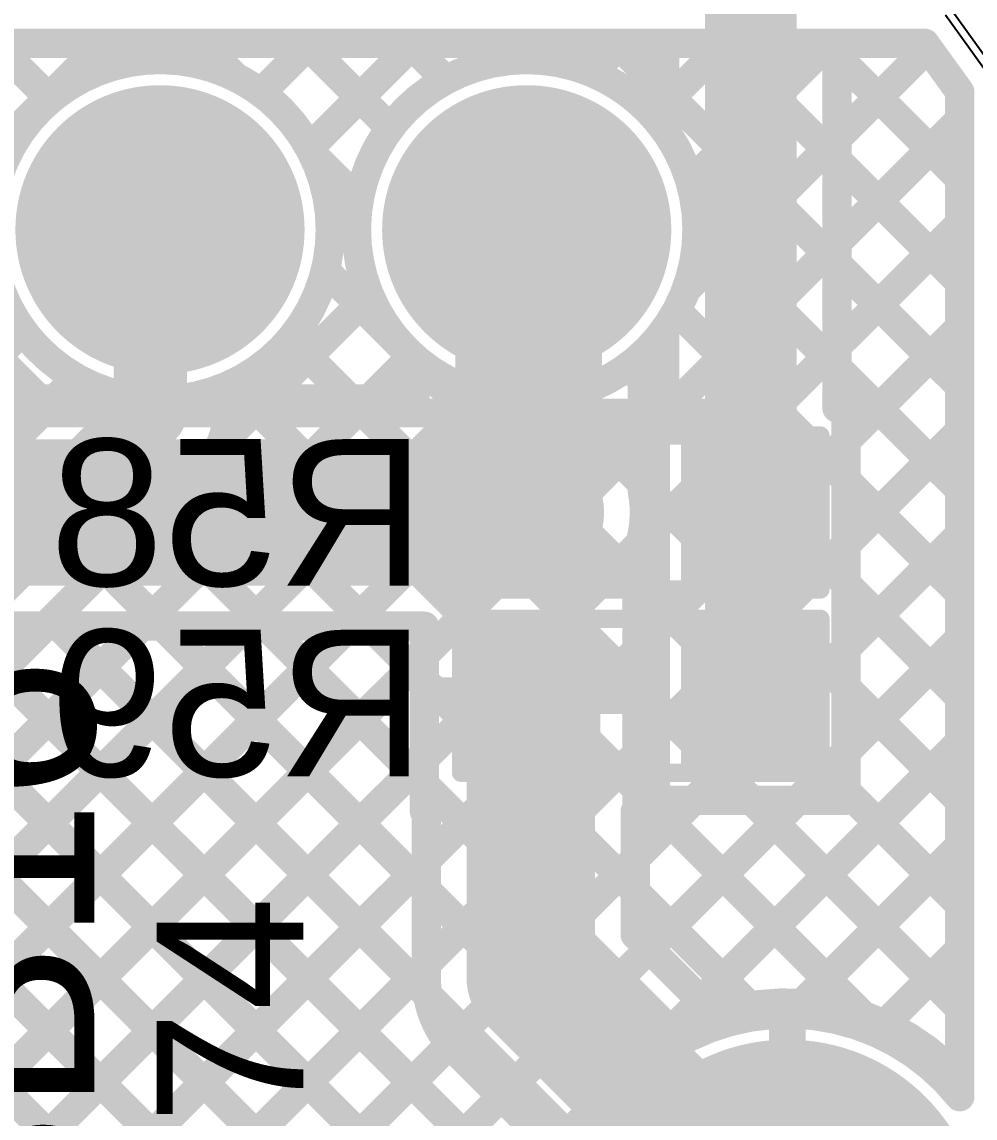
# Model space of a CAD drawing. Header units: millimetres. Extents: x 0 to 214, y 0 to 214.
# Drawn here: x 6.3333 to 6.5932, y 3.8388 to 4.1378 of the extents above; entities that cross this region are included whole.
import ezdxf

# ---------------------------------------------------------------- set-up
doc = ezdxf.new("R2010")
doc.units = ezdxf.units.MM
doc.header["$MEASUREMENT"] = 0
for name, color, linetype in [('BottomLayer', 5, 'Continuous'), ('BottomOverlay', 54, 'Continuous'), ('BottomPaste', 16, 'Continuous'), ('BottomSolder', 6, 'Continuous'), ('MultiLayer', 9, 'Continuous'), ('PadHoleLayer', 156, 'Continuous'), ('TopLayer', 1, 'Continuous'), ('TopOverlay', 2, 'Continuous'), ('TopSolder', 216, 'Continuous')]:
    doc.layers.add(name, color=color, linetype=linetype)
doc.styles.add('Arial', font='', dxfattribs={"height": 0.2})
doc.styles.get('Arial').set_extended_font_data('Arial')

# ---------------------------------------------------------------- blocks, each defined once
blk = doc.blocks.new('HJ_SMA508_9')
at = {"layer": 'BottomLayer'}
h = blk.add_hatch(color=5, dxfattribs=at)
edge = h.paths.add_edge_path()
edge.add_arc((-0.1, -0.1), 0.04921, 0, 360)
at = {"layer": 'BottomSolder'}
h = blk.add_hatch(color=6, dxfattribs=at)
edge = h.paths.add_edge_path()
edge.add_arc((-0.1, -0.1), 0.05321, 0, 360)
at = {"layer": 'MultiLayer'}
h = blk.add_hatch(color=9, dxfattribs=at)
edge = h.paths.add_edge_path()
edge.add_arc((-0.1, -0.1), 0.04921, 0, 360)
at = {"layer": 'TopLayer'}
h = blk.add_hatch(color=1, dxfattribs=at)
edge = h.paths.add_edge_path()
edge.add_arc((-0.1, -0.1), 0.04921, 0, 360)
at = {"layer": 'TopSolder'}
h = blk.add_hatch(color=216, dxfattribs=at)
edge = h.paths.add_edge_path()
edge.add_arc((-0.1, -0.1), 0.05321, 0, 360)
blk = doc.blocks.new('RES_0603_B_196')
at = {"layer": 'BottomLayer'}
for points in [[(-0.045, -0.0175), (-0.045, 0.0175), (-0.015, 0.0175), (-0.015, -0.0175)], [(0.015, -0.0175), (0.015, 0.0175), (0.045, 0.0175), (0.045, -0.0175)]]:
    blk.add_hatch(color=5, dxfattribs=at).paths.add_polyline_path(points)
at = {"layer": 'BottomPaste'}
for points in [[(-0.045, -0.0175), (-0.045, 0.0175), (-0.015, 0.0175), (-0.015, -0.0175)], [(0.015, -0.0175), (0.015, 0.0175), (0.045, 0.0175), (0.045, -0.0175)]]:
    blk.add_hatch(color=16, dxfattribs=at).paths.add_polyline_path(points)
at = {"layer": 'BottomSolder'}
for points in [[(-0.049, -0.0215), (-0.049, 0.0215), (-0.011, 0.0215), (-0.011, -0.0215)], [(0.011, -0.0215), (0.011, 0.0215), (0.049, 0.0215), (0.049, -0.0215)]]:
    blk.add_hatch(color=6, dxfattribs=at).paths.add_polyline_path(points)
at = {"layer": 'BottomOverlay', "const_width": 0.005}
for points in [[(-0.049, -0.021), (-0.049, 0.021)], [(-0.049, 0.021), (0.049, 0.021)], [(0.049, -0.021), (0.049, 0.021)], [(-0.049, -0.021), (0.049, -0.021)]]:
    blk.add_lwpolyline(points, dxfattribs=at)
at = {"layer": 'BottomOverlay', "const_width": 0.0025}
for points in [[(-0.05025, 0.021, 1), (-0.04775, 0.021, 1)], [(-0.05025, 0.021, 1), (-0.04775, 0.021, 1)], [(0.04775, 0.021, 1), (0.05025, 0.021, 1)], [(0.04775, 0.021, 1), (0.05025, 0.021, 1)], [(-0.05025, -0.021, 1), (-0.04775, -0.021, 1)], [(-0.05025, -0.021, 1), (-0.04775, -0.021, 1)], [(0.04775, -0.021, 1), (0.05025, -0.021, 1)], [(0.04775, -0.021, 1), (0.05025, -0.021, 1)]]:
    blk.add_lwpolyline(points, format="xyb", close=True, dxfattribs=at)
blk = doc.blocks.new('RES_0603_B_197')
at = {"layer": 'BottomLayer'}
for points in [[(-0.045, -0.0175), (-0.045, 0.0175), (-0.015, 0.0175), (-0.015, -0.0175)], [(0.015, -0.0175), (0.015, 0.0175), (0.045, 0.0175), (0.045, -0.0175)]]:
    blk.add_hatch(color=5, dxfattribs=at).paths.add_polyline_path(points)
at = {"layer": 'BottomPaste'}
for points in [[(-0.045, -0.0175), (-0.045, 0.0175), (-0.015, 0.0175), (-0.015, -0.0175)], [(0.015, -0.0175), (0.015, 0.0175), (0.045, 0.0175), (0.045, -0.0175)]]:
    blk.add_hatch(color=16, dxfattribs=at).paths.add_polyline_path(points)
at = {"layer": 'BottomSolder'}
for points in [[(-0.049, -0.0215), (-0.049, 0.0215), (-0.011, 0.0215), (-0.011, -0.0215)], [(0.011, -0.0215), (0.011, 0.0215), (0.049, 0.0215), (0.049, -0.0215)]]:
    blk.add_hatch(color=6, dxfattribs=at).paths.add_polyline_path(points)
at = {"layer": 'BottomOverlay', "const_width": 0.005}
for points in [[(-0.049, -0.021), (-0.049, 0.021)], [(-0.049, 0.021), (0.049, 0.021)], [(0.049, -0.021), (0.049, 0.021)], [(-0.049, -0.021), (0.049, -0.021)]]:
    blk.add_lwpolyline(points, dxfattribs=at)
at = {"layer": 'BottomOverlay', "const_width": 0.0025}
for points in [[(-0.05025, 0.021, 1), (-0.04775, 0.021, 1)], [(-0.05025, 0.021, 1), (-0.04775, 0.021, 1)], [(0.04775, 0.021, 1), (0.05025, 0.021, 1)], [(0.04775, 0.021, 1), (0.05025, 0.021, 1)], [(-0.05025, -0.021, 1), (-0.04775, -0.021, 1)], [(-0.05025, -0.021, 1), (-0.04775, -0.021, 1)], [(0.04775, -0.021, 1), (0.05025, -0.021, 1)], [(0.04775, -0.021, 1), (0.05025, -0.021, 1)]]:
    blk.add_lwpolyline(points, format="xyb", close=True, dxfattribs=at)
blk = doc.blocks.new('HDR2X8_251')
at = {"layer": 'BottomLayer'}
h = blk.add_hatch(color=5, dxfattribs=at)
edge = h.paths.add_edge_path()
edge.add_arc((-0.35, 0.05), 0.03543, 0, 360)
h = blk.add_hatch(color=5, dxfattribs=at)
edge = h.paths.add_edge_path()
edge.add_arc((-0.25, 0.05), 0.03543, 0, 360)
at = {"layer": 'BottomSolder'}
h = blk.add_hatch(color=6, dxfattribs=at)
edge = h.paths.add_edge_path()
edge.add_arc((-0.35, 0.05), 0.03943, 0, 360)
h = blk.add_hatch(color=6, dxfattribs=at)
edge = h.paths.add_edge_path()
edge.add_arc((-0.25, 0.05), 0.03943, 0, 360)
at = {"layer": 'MultiLayer'}
h = blk.add_hatch(color=9, dxfattribs=at)
edge = h.paths.add_edge_path()
edge.add_arc((-0.35, 0.05), 0.03543, 0, 360)
h = blk.add_hatch(color=9, dxfattribs=at)
edge = h.paths.add_edge_path()
edge.add_arc((-0.25, 0.05), 0.03543, 0, 360)
at = {"layer": 'PadHoleLayer'}
h = blk.add_hatch(color=156, dxfattribs=at)
edge = h.paths.add_edge_path()
edge.add_arc((-0.35, 0.05), 0.01969, 0, 360)
h = blk.add_hatch(color=156, dxfattribs=at)
edge = h.paths.add_edge_path()
edge.add_arc((-0.25, 0.05), 0.01969, 0, 360)
at = {"layer": 'TopLayer'}
h = blk.add_hatch(color=1, dxfattribs=at)
edge = h.paths.add_edge_path()
edge.add_arc((-0.35, 0.05), 0.03543, 0, 360)
h = blk.add_hatch(color=1, dxfattribs=at)
edge = h.paths.add_edge_path()
edge.add_arc((-0.25, 0.05), 0.03543, 0, 360)
at = {"layer": 'TopSolder'}
h = blk.add_hatch(color=216, dxfattribs=at)
edge = h.paths.add_edge_path()
edge.add_arc((-0.35, 0.05), 0.03943, 0, 360)
h = blk.add_hatch(color=216, dxfattribs=at)
edge = h.paths.add_edge_path()
edge.add_arc((-0.25, 0.05), 0.03943, 0, 360)
at = {"layer": 'TopOverlay', "const_width": 0.00787}
for points in [[(-0.409, 0.1), (-0.409, -0.1)], [(0.41, 0.1), (-0.409, 0.1)]]:
    blk.add_lwpolyline(points, dxfattribs=at)
at = {"layer": 'TopOverlay', "const_width": 0.00394}
blk.add_lwpolyline([(-0.41097, 0.1, 1), (-0.40703, 0.1, 1)], format="xyb", close=True, dxfattribs=at)
blk.add_lwpolyline([(-0.41097, 0.1, 1), (-0.40703, 0.1, 1)], format="xyb", close=True, dxfattribs=at)

msp = doc.modelspace()

# ---------------------------------------------------------------- linework, layer by layer
at = {"layer": 'BottomLayer'}
msp.add_line((6.59892, 4.12417), (6.58682, 4.14094), dxfattribs=at)
for points, const_width in [([(6.532, 4.004), (6.532, 4.23)], 0.025), ([(5.73, 4.132), (6.5085, 4.132)], 0.008), ([(6.3159, 4.09259), (6.35532, 4.132)], 0.008), ([(6.32571, 4.132), (6.34103, 4.11668)], 0.008), ([(6.35399, 4.132), (6.35977, 4.12622)], 0.008), ([(6.37854, 4.12694), (6.3836, 4.132)], 0.008), ([(6.38228, 4.132), (6.39154, 4.12274)], 0.008), ([(6.39843, 4.11854), (6.41189, 4.132)], 0.008), ([(6.41056, 4.132), (6.43367, 4.10889)], 0.008), ([(6.41162, 4.10345), (6.44017, 4.132)], 0.008), ([(6.43885, 4.132), (6.44885, 4.122)], 0.008), ([(6.46342, 4.12697), (6.46845, 4.132)], 0.008), ([(6.46713, 4.132), (6.47156, 4.12757)], 0.008), ([(6.48875, 4.12401), (6.49674, 4.132)], 0.008), ([(6.49542, 4.132), (6.5085, 4.11891)], 0.008), ([(6.5085, 4.10839), (6.5085, 4.132)], 0.008), ([(6.5555, 4.132), (6.57944, 4.132)], 0.008), ([(6.5555, 4.0325), (6.5555, 4.132)], 0.008), ([(6.57944, 4.132), (6.589, 4.11875)], 0.008), ([(6.5555, 4.10591), (6.58034, 4.13075)], 0.008), ([(6.5555, 4.12848), (6.589, 4.09498)], 0.008), ([(6.589, 3.84927), (6.589, 4.11875)], 0.008), ([(6.50533, 4.1123), (6.5085, 4.11548)], 0.008), ([(6.5555, 4.07762), (6.589, 4.11112)], 0.008), ([(6.4125, 4.10178), (6.42516, 4.08912)], 0.008), ([(6.5555, 4.1002), (6.589, 4.0667)], 0.008), ([(6.47145, 4.00455), (6.47145, 4.08059)], 0.04), ([(6.41734, 4.08088), (6.42508, 4.08862)], 0.008), ([(6.4709, 4.08114), (6.47145, 4.08059)], 0.012), ([(6.5555, 4.04934), (6.589, 4.08284)], 0.008), ([(6.5555, 4.07191), (6.589, 4.03841)], 0.008), ([(6.41598, 4.07001), (6.44045, 4.04554)], 0.008), ([(6.39974, 4.035), (6.42804, 4.0633)], 0.008), ([(6.31245, 4.06041), (6.33786, 4.035)], 0.008), ([(6.5085, 4.0325), (6.5085, 4.05389)], 0.008), ([(6.558, 4.02356), (6.589, 4.05456)], 0.008), ([(6.31489, 4.035), (6.33351, 4.05362)], 0.008), ([(6.40645, 4.05126), (6.42271, 4.035)], 0.008), ([(6.42802, 4.035), (6.43974, 4.04672)], 0.008), ([(6.44045, 4.035), (6.44045, 4.04609)], 0.008), ([(6.50245, 4.0098), (6.50245, 4.04707)], 0.008), ([(6.5555, 4.04363), (6.589, 4.01013)], 0.008), ([(6.34317, 4.035), (6.34859, 4.04042)], 0.008), ([(6.39042, 4.03901), (6.39442, 4.035)], 0.008), ([(6.50245, 4.04011), (6.5085, 4.03406)], 0.008), ([(6.27611, 4.035), (6.3657, 4.035)], 0.008), ([(6.37611, 4.035), (6.44045, 4.035)], 0.008), ([(6.506, 3.9825), (6.506, 4.0325)], 0.008), ([(6.558, 3.9825), (6.558, 4.0325)], 0.008), ([(6.50245, 4.02458), (6.506, 4.02812)], 0.008), ([(6.558, 3.99527), (6.589, 4.02627)], 0.008), ([(6.27398, 4.004), (6.472, 4.004)], 0.04), ([(6.532, 3.954), (6.532, 4.004)], 0.025), ([(6.558, 4.01285), (6.589, 3.98185)], 0.008), ([(6.50245, 4.01183), (6.506, 4.00828)], 0.008), ([(6.47145, 4.00455), (6.472, 4.004)], 0.012), ([(6.50187, 3.99571), (6.506, 3.99984)], 0.008), ([(6.558, 3.96699), (6.589, 3.99799)], 0.008), ([(6.49834, 3.98765), (6.50049, 3.9855)], 0.008), ([(6.501, 3.9225), (6.501, 3.9855)], 0.008), ([(6.501, 3.98499), (6.506, 3.97999)], 0.008), ([(6.506, 3.9755), (6.506, 3.9825)], 0.008), ([(6.506, 3.9755), (6.506, 3.9825)], 0.008), ([(6.558, 3.98456), (6.589, 3.95356)], 0.008), ([(6.558, 3.9755), (6.558, 3.9825)], 0.008), ([(6.558, 3.9755), (6.558, 3.9825)], 0.008), ([(6.506, 3.9255), (6.506, 3.9755)], 0.008), ([(6.558, 3.9255), (6.558, 3.9755)], 0.008), ([(6.18279, 3.81805), (6.33774, 3.973)], 0.008), ([(6.19265, 3.79963), (6.36602, 3.973)], 0.008), ([(6.193, 3.74341), (6.42259, 3.973)], 0.008), ([(6.193, 3.77169), (6.39431, 3.973)], 0.008), ([(6.28677, 3.97295), (6.49509, 3.76462)], 0.008), ([(6.28682, 3.973), (6.443, 3.973)], 0.008), ([(6.315, 3.973), (6.47882, 3.80918)], 0.008), ([(6.34329, 3.973), (6.44387, 3.87242)], 0.008), ([(6.37157, 3.973), (6.4435, 3.90107)], 0.008), ([(6.39986, 3.973), (6.443, 3.92986)], 0.008), ([(6.42814, 3.973), (6.443, 3.95814)], 0.008), ([(6.443, 3.9225), (6.443, 3.973)], 0.008), ([(6.501, 3.96656), (6.506, 3.97156)], 0.008), ([(6.472, 3.877), (6.472, 3.954)], 0.035), ([(6.558, 3.9387), (6.589, 3.9697)], 0.008), ([(6.193, 3.71512), (6.443, 3.96512)], 0.008), ([(6.27263, 3.95881), (6.511, 3.72043)], 0.008), ([(6.501, 3.95671), (6.506, 3.95171)], 0.008), ([(6.558, 3.95628), (6.589, 3.92528)], 0.008), ([(6.447, 3.954), (6.472, 3.954)], 0.01), ([(6.472, 3.954), (6.497, 3.954)], 0.01), ([(6.25848, 3.94467), (6.511, 3.69215)], 0.008), ([(6.501, 3.93827), (6.506, 3.94327)], 0.008), ([(6.51844, 3.87086), (6.589, 3.94142)], 0.008), ([(6.193, 3.68684), (6.443, 3.93684)], 0.008), ([(6.24434, 3.93052), (6.511, 3.66387)], 0.008), ([(6.501, 3.92842), (6.5627, 3.86673)], 0.008), ([(6.5005, 3.90949), (6.51651, 3.9255)], 0.008), ([(6.5043, 3.885), (6.5448, 3.9255)], 0.008), ([(6.506, 3.9255), (6.558, 3.9255)], 0.008), ([(6.53221, 3.9255), (6.589, 3.86871)], 0.008), ([(6.558, 3.92799), (6.589, 3.89699)], 0.008), ([(6.4435, 3.877), (6.4435, 3.9225)], 0.008), ([(6.5005, 3.88881), (6.5005, 3.9225)], 0.008), ([(6.54595, 3.87009), (6.589, 3.91313)], 0.008), ([(6.193, 3.65856), (6.4435, 3.90906)], 0.008), ([(6.5005, 3.90064), (6.53176, 3.86938)], 0.008), ([(6.472, 3.877), (6.542, 3.807)], 0.035), ([(6.5005, 3.88881), (6.52226, 3.86705)], 0.008), ([(6.56853, 3.86438), (6.589, 3.88485)], 0.008), ([(6.193, 3.63027), (6.4435, 3.88077)], 0.008), ([(6.542, 3.807), (6.542, 3.86621)], 0.01), ([(6.193, 3.60199), (6.44995, 3.85894)], 0.008), ([(6.45189, 3.85681), (6.48195, 3.82674)], 0.008), ([(6.5854, 3.85296), (6.589, 3.85657)], 0.008), ([(6.193, 3.5737), (6.464, 3.8447)], 0.008)]:
    msp.add_lwpolyline(points, dxfattribs=dict(at, const_width=const_width))
for points, const_width in [([(6.35199, 4.132, 1), (6.35599, 4.132, 1)], 0.004), ([(6.35332, 4.132, 1), (6.35732, 4.132, 1)], 0.004), ([(6.38028, 4.132, 1), (6.38428, 4.132, 1)], 0.004), ([(6.3816, 4.132, 1), (6.3856, 4.132, 1)], 0.004), ([(6.40856, 4.132, 1), (6.41256, 4.132, 1)], 0.004), ([(6.40989, 4.132, 1), (6.41389, 4.132, 1)], 0.004), ([(6.43685, 4.132, 1), (6.44085, 4.132, 1)], 0.004), ([(6.43817, 4.132, 1), (6.44217, 4.132, 1)], 0.004), ([(6.46513, 4.132, 1), (6.46913, 4.132, 1)], 0.004), ([(6.46645, 4.132, 1), (6.47045, 4.132, 1)], 0.004), ([(6.49342, 4.132, 1), (6.49742, 4.132, 1)], 0.004), ([(6.49474, 4.132, 1), (6.49874, 4.132, 1)], 0.004), ([(6.5065, 4.132, 1), (6.5105, 4.132, 1)], 0.004), ([(6.5065, 4.132, 1), (6.5105, 4.132, 1)], 0.004), ([(6.5535, 4.132, 1), (6.5575, 4.132, 1)], 0.004), ([(6.5535, 4.132, 1), (6.5575, 4.132, 1)], 0.004), ([(6.57744, 4.132, 1), (6.58144, 4.132, 1)], 0.004), ([(6.57744, 4.132, 1), (6.58144, 4.132, 1)], 0.004), ([(6.57834, 4.13075, 1), (6.58234, 4.13075, 1)], 0.004), ([(6.35777, 4.12622, 1), (6.36177, 4.12622, 1)], 0.004), ([(6.37654, 4.12694, 1), (6.38054, 4.12694, 1)], 0.004), ([(6.46142, 4.12697, 1), (6.46542, 4.12697, 1)], 0.004), ([(6.46956, 4.12757, 1), (6.47356, 4.12757, 1)], 0.004), ([(6.5535, 4.12848, 1), (6.5575, 4.12848, 1)], 0.004), ([(6.38954, 4.12274, 1), (6.39354, 4.12274, 1)], 0.004), ([(6.48675, 4.12401, 1), (6.49075, 4.12401, 1)], 0.004), ([(6.44685, 4.122, 1), (6.45085, 4.122, 1)], 0.004), ([(6.33903, 4.11668, 1), (6.34303, 4.11668, 1)], 0.004), ([(6.39643, 4.11854, 1), (6.40043, 4.11854, 1)], 0.004), ([(6.5065, 4.11891, 1), (6.5105, 4.11891, 1)], 0.004), ([(6.587, 4.11875, 1), (6.591, 4.11875, 1)], 0.004), ([(6.587, 4.11875, 1), (6.591, 4.11875, 1)], 0.004), ([(6.5065, 4.11548, 1), (6.5105, 4.11548, 1)], 0.004), ([(6.50333, 4.1123, 1), (6.50733, 4.1123, 1)], 0.004), ([(6.587, 4.11112, 1), (6.591, 4.11112, 1)], 0.004), ([(6.43167, 4.10889, 1), (6.43567, 4.10889, 1)], 0.004), ([(6.5065, 4.10839, 1), (6.5105, 4.10839, 1)], 0.004), ([(6.5065, 4.10839, 1), (6.5105, 4.10839, 1)], 0.004), ([(6.5535, 4.10591, 1), (6.5575, 4.10591, 1)], 0.004), ([(6.40962, 4.10345, 1), (6.41362, 4.10345, 1)], 0.004), ([(6.4105, 4.10178, 1), (6.4145, 4.10178, 1)], 0.004), ([(6.5535, 4.1002, 1), (6.5575, 4.1002, 1)], 0.004), ([(6.46145, 4.08059, 1), (6.48145, 4.08059, 1)], 0.02), ([(6.587, 4.09498, 1), (6.591, 4.09498, 1)], 0.004), ([(6.42308, 4.08862, 1), (6.42708, 4.08862, 1)], 0.004), ([(6.42316, 4.08912, 1), (6.42716, 4.08912, 1)], 0.004), ([(6.41534, 4.08114, 1), (6.41934, 4.08114, 1)], 0.004), ([(6.41534, 4.08114, 1), (6.41934, 4.08114, 1)], 0.004), ([(6.41534, 4.08088, 1), (6.41934, 4.08088, 1)], 0.004), ([(6.4679, 4.08114, 1), (6.4739, 4.08114, 1)], 0.006), ([(6.46845, 4.08059, 1), (6.47445, 4.08059, 1)], 0.006), ([(6.587, 4.08284, 1), (6.591, 4.08284, 1)], 0.004), ([(6.5535, 4.07762, 1), (6.5575, 4.07762, 1)], 0.004), ([(6.5535, 4.07191, 1), (6.5575, 4.07191, 1)], 0.004), ([(6.41398, 4.07001, 1), (6.41798, 4.07001, 1)], 0.004), ([(6.587, 4.0667, 1), (6.591, 4.0667, 1)], 0.004), ([(6.42604, 4.0633, 1), (6.43004, 4.0633, 1)], 0.004), ([(6.5065, 4.05389, 1), (6.5105, 4.05389, 1)], 0.004), ([(6.5065, 4.05389, 1), (6.5105, 4.05389, 1)], 0.004), ([(6.587, 4.05456, 1), (6.591, 4.05456, 1)], 0.004), ([(6.33151, 4.05362, 1), (6.33551, 4.05362, 1)], 0.004), ([(6.40445, 4.05126, 1), (6.40845, 4.05126, 1)], 0.004), ([(6.5535, 4.04934, 1), (6.5575, 4.04934, 1)], 0.004), ([(6.43774, 4.04672, 1), (6.44174, 4.04672, 1)], 0.004), ([(6.43845, 4.04609, 1), (6.44245, 4.04609, 1)], 0.004), ([(6.43845, 4.04609, 1), (6.44245, 4.04609, 1)], 0.004), ([(6.43845, 4.04554, 1), (6.44245, 4.04554, 1)], 0.004), ([(6.50045, 4.04707, 1), (6.50445, 4.04707, 1)], 0.004), ([(6.50045, 4.04707, 1), (6.50445, 4.04707, 1)], 0.004), ([(6.5535, 4.04363, 1), (6.5575, 4.04363, 1)], 0.004), ([(6.34659, 4.04042, 1), (6.35059, 4.04042, 1)], 0.004), ([(6.38842, 4.03901, 1), (6.39242, 4.03901, 1)], 0.004), ([(6.50045, 4.04011, 1), (6.50445, 4.04011, 1)], 0.004), ([(6.587, 4.03841, 1), (6.591, 4.03841, 1)], 0.004), ([(6.33586, 4.035, 1), (6.33986, 4.035, 1)], 0.004), ([(6.34117, 4.035, 1), (6.34517, 4.035, 1)], 0.004), ([(6.3637, 4.035, 1), (6.3677, 4.035, 1)], 0.004), ([(6.3637, 4.035, 1), (6.3677, 4.035, 1)], 0.004), ([(6.37411, 4.035, 1), (6.37811, 4.035, 1)], 0.004), ([(6.37411, 4.035, 1), (6.37811, 4.035, 1)], 0.004), ([(6.39242, 4.035, 1), (6.39642, 4.035, 1)], 0.004), ([(6.39774, 4.035, 1), (6.40174, 4.035, 1)], 0.004), ([(6.42071, 4.035, 1), (6.42471, 4.035, 1)], 0.004), ([(6.42602, 4.035, 1), (6.43002, 4.035, 1)], 0.004), ([(6.43845, 4.035, 1), (6.44245, 4.035, 1)], 0.004), ([(6.43845, 4.035, 1), (6.44245, 4.035, 1)], 0.004), ([(6.5065, 4.03406, 1), (6.5105, 4.03406, 1)], 0.004), ([(6.504, 4.0325, 1), (6.508, 4.0325, 1)], 0.004), ([(6.5065, 4.0325, 1), (6.5105, 4.0325, 1)], 0.004), ([(6.5535, 4.0325, 1), (6.5575, 4.0325, 1)], 0.004), ([(6.556, 4.0325, 1), (6.56, 4.0325, 1)], 0.004), ([(6.504, 4.02812, 1), (6.508, 4.02812, 1)], 0.004), ([(6.50045, 4.02458, 1), (6.50445, 4.02458, 1)], 0.004), ([(6.587, 4.02627, 1), (6.591, 4.02627, 1)], 0.004), ([(6.556, 4.02356, 1), (6.56, 4.02356, 1)], 0.004), ([(6.46145, 4.00455, 1), (6.48145, 4.00455, 1)], 0.02), ([(6.462, 4.004, 1), (6.482, 4.004, 1)], 0.02), ([(6.52575, 4.004, 1), (6.53825, 4.004, 1)], 0.0125), ([(6.52575, 4.004, 1), (6.53825, 4.004, 1)], 0.0125), ([(6.556, 4.01285, 1), (6.56, 4.01285, 1)], 0.004), ([(6.50045, 4.01183, 1), (6.50445, 4.01183, 1)], 0.004), ([(6.50045, 4.0098, 1), (6.50445, 4.0098, 1)], 0.004), ([(6.50045, 4.0098, 1), (6.50445, 4.0098, 1)], 0.004), ([(6.587, 4.01013, 1), (6.591, 4.01013, 1)], 0.004), ([(6.46845, 4.00455, 1), (6.47445, 4.00455, 1)], 0.006), ([(6.504, 4.00828, 1), (6.508, 4.00828, 1)], 0.004), ([(6.469, 4.004, 1), (6.475, 4.004, 1)], 0.006), ([(6.501, 4.004, 1), (6.505, 4.004, 1)], 0.004), ([(6.501, 4.004, 1), (6.505, 4.004, 1)], 0.004), ([(6.504, 3.99984, 1), (6.508, 3.99984, 1)], 0.004), ([(6.587, 3.99799, 1), (6.591, 3.99799, 1)], 0.004), ([(6.49987, 3.99571, 1), (6.50387, 3.99571, 1)], 0.004), ([(6.556, 3.99527, 1), (6.56, 3.99527, 1)], 0.004), ([(6.496, 3.98712, 1), (6.5, 3.98712, 1)], 0.004), ([(6.49634, 3.98765, 1), (6.50034, 3.98765, 1)], 0.004), ([(6.49849, 3.9855, 1), (6.50249, 3.9855, 1)], 0.004), ([(6.499, 3.9855, 1), (6.503, 3.9855, 1)], 0.004), ([(6.499, 3.98499, 1), (6.503, 3.98499, 1)], 0.004), ([(6.504, 3.9825, 1), (6.508, 3.9825, 1)], 0.004), ([(6.504, 3.9825, 1), (6.508, 3.9825, 1)], 0.004), ([(6.504, 3.9825, 1), (6.508, 3.9825, 1)], 0.004), ([(6.556, 3.98456, 1), (6.56, 3.98456, 1)], 0.004), ([(6.556, 3.9825, 1), (6.56, 3.9825, 1)], 0.004), ([(6.556, 3.9825, 1), (6.56, 3.9825, 1)], 0.004), ([(6.556, 3.9825, 1), (6.56, 3.9825, 1)], 0.004), ([(6.504, 3.97999, 1), (6.508, 3.97999, 1)], 0.004), ([(6.587, 3.98185, 1), (6.591, 3.98185, 1)], 0.004), ([(6.504, 3.9755, 1), (6.508, 3.9755, 1)], 0.004), ([(6.504, 3.9755, 1), (6.508, 3.9755, 1)], 0.004), ([(6.504, 3.9755, 1), (6.508, 3.9755, 1)], 0.004), ([(6.556, 3.9755, 1), (6.56, 3.9755, 1)], 0.004), ([(6.556, 3.9755, 1), (6.56, 3.9755, 1)], 0.004), ([(6.556, 3.9755, 1), (6.56, 3.9755, 1)], 0.004), ([(6.33574, 3.973, 1), (6.33974, 3.973, 1)], 0.004), ([(6.34129, 3.973, 1), (6.34529, 3.973, 1)], 0.004), ([(6.36402, 3.973, 1), (6.36802, 3.973, 1)], 0.004), ([(6.36957, 3.973, 1), (6.37357, 3.973, 1)], 0.004), ([(6.39231, 3.973, 1), (6.39631, 3.973, 1)], 0.004), ([(6.39786, 3.973, 1), (6.40186, 3.973, 1)], 0.004), ([(6.42059, 3.973, 1), (6.42459, 3.973, 1)], 0.004), ([(6.42614, 3.973, 1), (6.43014, 3.973, 1)], 0.004), ([(6.441, 3.973, 1), (6.445, 3.973, 1)], 0.004), ([(6.441, 3.973, 1), (6.445, 3.973, 1)], 0.004), ([(6.504, 3.97156, 1), (6.508, 3.97156, 1)], 0.004), ([(6.46325, 3.954, 1), (6.48075, 3.954, 1)], 0.0175), ([(6.587, 3.9697, 1), (6.591, 3.9697, 1)], 0.004), ([(6.441, 3.96512, 1), (6.445, 3.96512, 1)], 0.004), ([(6.499, 3.96656, 1), (6.503, 3.96656, 1)], 0.004), ([(6.556, 3.96699, 1), (6.56, 3.96699, 1)], 0.004), ([(6.52575, 3.954, 1), (6.53825, 3.954, 1)], 0.0125), ([(6.441, 3.95814, 1), (6.445, 3.95814, 1)], 0.004), ([(6.499, 3.95671, 1), (6.503, 3.95671, 1)], 0.004), ([(6.556, 3.95628, 1), (6.56, 3.95628, 1)], 0.004), ([(6.4445, 3.954, 1), (6.4495, 3.954, 1)], 0.005), ([(6.4695, 3.954, 1), (6.4745, 3.954, 1)], 0.005), ([(6.4695, 3.954, 1), (6.4745, 3.954, 1)], 0.005), ([(6.4945, 3.954, 1), (6.4995, 3.954, 1)], 0.005), ([(6.587, 3.95356, 1), (6.591, 3.95356, 1)], 0.004), ([(6.504, 3.95171, 1), (6.508, 3.95171, 1)], 0.004), ([(6.504, 3.94327, 1), (6.508, 3.94327, 1)], 0.004), ([(6.587, 3.94142, 1), (6.591, 3.94142, 1)], 0.004), ([(6.499, 3.93827, 1), (6.503, 3.93827, 1)], 0.004), ([(6.556, 3.9387, 1), (6.56, 3.9387, 1)], 0.004), ([(6.441, 3.93684, 1), (6.445, 3.93684, 1)], 0.004), ([(6.441, 3.92986, 1), (6.445, 3.92986, 1)], 0.004), ([(6.499, 3.92842, 1), (6.503, 3.92842, 1)], 0.004), ([(6.504, 3.9255, 1), (6.508, 3.9255, 1)], 0.004), ([(6.504, 3.9255, 1), (6.508, 3.9255, 1)], 0.004), ([(6.51451, 3.9255, 1), (6.51851, 3.9255, 1)], 0.004), ([(6.53021, 3.9255, 1), (6.53421, 3.9255, 1)], 0.004), ([(6.5428, 3.9255, 1), (6.5468, 3.9255, 1)], 0.004), ([(6.556, 3.92799, 1), (6.56, 3.92799, 1)], 0.004), ([(6.556, 3.9255, 1), (6.56, 3.9255, 1)], 0.004), ([(6.556, 3.9255, 1), (6.56, 3.9255, 1)], 0.004), ([(6.441, 3.9225, 1), (6.445, 3.9225, 1)], 0.004), ([(6.4415, 3.9225, 1), (6.4455, 3.9225, 1)], 0.004), ([(6.4985, 3.9225, 1), (6.5025, 3.9225, 1)], 0.004), ([(6.499, 3.9225, 1), (6.503, 3.9225, 1)], 0.004), ([(6.587, 3.92528, 1), (6.591, 3.92528, 1)], 0.004), ([(6.587, 3.91313, 1), (6.591, 3.91313, 1)], 0.004), ([(6.4415, 3.90906, 1), (6.4455, 3.90906, 1)], 0.004), ([(6.4985, 3.90949, 1), (6.5025, 3.90949, 1)], 0.004), ([(6.4415, 3.90107, 1), (6.4455, 3.90107, 1)], 0.004), ([(6.4985, 3.90064, 1), (6.5025, 3.90064, 1)], 0.004), ([(6.587, 3.89699, 1), (6.591, 3.89699, 1)], 0.004), ([(6.46325, 3.877, 1), (6.48075, 3.877, 1)], 0.0175), ([(6.46325, 3.877, 1), (6.48075, 3.877, 1)], 0.0175), ([(6.4985, 3.88881, 1), (6.5025, 3.88881, 1)], 0.004), ([(6.4985, 3.88881, 1), (6.5025, 3.88881, 1)], 0.004), ([(6.5023, 3.885, 1), (6.5063, 3.885, 1)], 0.004), ([(6.587, 3.88485, 1), (6.591, 3.88485, 1)], 0.004), ([(6.4415, 3.88077, 1), (6.4455, 3.88077, 1)], 0.004), ([(6.4415, 3.877, 1), (6.4455, 3.877, 1)], 0.004), ([(6.4415, 3.877, 1), (6.4455, 3.877, 1)], 0.004), ([(6.4415, 3.877, 1), (6.4455, 3.877, 1)], 0.004), ([(6.44187, 3.87242, 1), (6.44587, 3.87242, 1)], 0.004), ([(6.51644, 3.87086, 1), (6.52044, 3.87086, 1)], 0.004), ([(6.52976, 3.86938, 1), (6.53376, 3.86938, 1)], 0.004), ([(6.54395, 3.87009, 1), (6.54795, 3.87009, 1)], 0.004), ([(6.587, 3.86871, 1), (6.591, 3.86871, 1)], 0.004), ([(6.52026, 3.86705, 1), (6.52426, 3.86705, 1)], 0.004), ([(6.52026, 3.86705, 1), (6.52426, 3.86705, 1)], 0.004), ([(6.5395, 3.86621, 1), (6.5445, 3.86621, 1)], 0.005), ([(6.5607, 3.86673, 1), (6.5647, 3.86673, 1)], 0.004), ([(6.56653, 3.86438, 1), (6.57053, 3.86438, 1)], 0.004), ([(6.44795, 3.85894, 1), (6.45195, 3.85894, 1)], 0.004), ([(6.44985, 3.85685, 1), (6.45385, 3.85685, 1)], 0.004), ([(6.44989, 3.85681, 1), (6.45389, 3.85681, 1)], 0.004), ([(6.44989, 3.85681, 1), (6.45389, 3.85681, 1)], 0.004), ([(6.587, 3.85657, 1), (6.591, 3.85657, 1)], 0.004), ([(6.5834, 3.85296, 1), (6.5874, 3.85296, 1)], 0.004), ([(6.587, 3.84927, 1), (6.591, 3.84927, 1)], 0.004), ([(6.587, 3.84927, 1), (6.591, 3.84927, 1)], 0.004), ([(6.462, 3.8447, 1), (6.466, 3.8447, 1)], 0.004)]:
    msp.add_lwpolyline(points, format="xyb", close=True, dxfattribs=dict(at, const_width=const_width))
at = {"layer": 'BottomLayer', "const_width": 0.008}
for points in [[(6.3657, 4.035, -2.234683), (6.41734, 4.08114)], [(6.44045, 4.04609, -1.121197), (6.5085, 4.10839)], [(6.41734, 4.08114, -0.381701), (6.37611, 4.035)], [(6.5085, 4.05389, -0.049192), (6.50245, 4.04707)], [(6.50245, 4.0098, -0.047099), (6.503, 4.004)], [(6.503, 4.004, -0.144975), (6.498, 3.98712)], [(6.45189, 3.85681, -0.199451), (6.4435, 3.877)], [(6.45185, 3.85685, -0.198912), (6.4435, 3.877)], [(6.52226, 3.86705, -0.297321), (6.589, 3.84927)]]:
    msp.add_lwpolyline(points, format="xyb", dxfattribs=at)
at = {"layer": 'BottomSolder'}
msp.add_line((6.59716, 4.1229), (6.58507, 4.13967), dxfattribs=at)
at = {"layer": 'TopLayer'}
msp.add_line((6.59892, 4.12417), (6.58682, 4.14094), dxfattribs=at)
for points, const_width in [([(6.22, 4.132), (6.57944, 4.132)], 0.008), ([(6.3159, 4.09259), (6.35532, 4.132)], 0.008), ([(6.32571, 4.132), (6.34103, 4.11668)], 0.008), ([(6.35399, 4.132), (6.35977, 4.12622)], 0.008), ([(6.37854, 4.12694), (6.3836, 4.132)], 0.008), ([(6.38228, 4.132), (6.39154, 4.12274)], 0.008), ([(6.39843, 4.11854), (6.41189, 4.132)], 0.008), ([(6.41056, 4.132), (6.43367, 4.10889)], 0.008), ([(6.41162, 4.10345), (6.44017, 4.132)], 0.008), ([(6.43885, 4.132), (6.44885, 4.122)], 0.008), ([(6.46342, 4.12697), (6.46845, 4.132)], 0.008), ([(6.46713, 4.132), (6.47156, 4.12757)], 0.008), ([(6.48875, 4.12401), (6.49674, 4.132)], 0.008), ([(6.49542, 4.132), (6.589, 4.03841)], 0.008), ([(6.50533, 4.1123), (6.52502, 4.132)], 0.008), ([(6.51547, 4.09417), (6.55331, 4.132)], 0.008), ([(6.5237, 4.132), (6.589, 4.0667)], 0.008), ([(6.55198, 4.132), (6.589, 4.09498)], 0.008), ([(6.57944, 4.132), (6.589, 4.11875)], 0.008), ([(6.51435, 4.06476), (6.58034, 4.13075)], 0.008), ([(6.589, 3.84464), (6.589, 4.11875)], 0.008), ([(6.21238, 3.7345), (6.589, 4.11112)], 0.008), ([(6.4125, 4.10178), (6.42516, 4.08912)], 0.008), ([(6.36825, 4.07849), (6.3709, 4.08114)], 0.02), ([(6.41734, 4.08088), (6.42508, 4.08862)], 0.008), ([(6.36825, 4.03125), (6.36825, 4.07849)], 0.02), ([(6.24066, 3.7345), (6.589, 4.08284)], 0.008), ([(6.51733, 4.0818), (6.589, 4.01013)], 0.008), ([(6.41598, 4.07001), (6.589, 3.89699)], 0.008), ([(6.38743, 4.02269), (6.42804, 4.0633)], 0.008), ([(6.31245, 4.06041), (6.34008, 4.03278)], 0.008), ([(6.51176, 4.05908), (6.589, 3.98185)], 0.008), ([(6.32644, 3.792), (6.589, 4.05456)], 0.008), ([(6.2919, 4.01202), (6.33351, 4.05362)], 0.008), ([(6.40645, 4.05126), (6.589, 3.86871)], 0.008), ([(6.02603, 3.63301), (6.43974, 4.04672)], 0.008), ([(6.49865, 4.04391), (6.589, 3.95356)], 0.008), ([(6.2919, 3.9846), (6.34725, 4.03995)], 0.008), ([(6.39042, 4.03901), (6.56822, 3.8612)], 0.008), ([(6.022, 3.685), (6.36825, 4.03125)], 0.02), ([(6.04017, 3.61887), (6.45788, 4.03657)], 0.008), ([(6.08798, 3.63839), (6.48728, 4.03769)], 0.008), ([(6.38925, 4.03125), (6.38925, 4.03849)], 0.008), ([(6.47888, 4.0354), (6.589, 3.92528)], 0.008), ([(6.35473, 3.792), (6.589, 4.02627)], 0.008), ([(6.03688, 3.67019), (6.38307, 4.01637)], 0.008), ([(6.3839, 4.01724), (6.53441, 3.86673)], 0.008), ([(6.36978, 4.00308), (6.51306, 3.8598)], 0.008), ([(6.38301, 3.792), (6.589, 3.99799)], 0.008), ([(6.35564, 3.98894), (6.49727, 3.8473)], 0.008), ([(6.34149, 3.97479), (6.48633, 3.82995)], 0.008), ([(6.4113, 3.792), (6.589, 3.9697)], 0.008), ([(6.32735, 3.96065), (6.48179, 3.80621)], 0.008), ([(6.31321, 3.94651), (6.46772, 3.792)], 0.008), ([(6.43958, 3.792), (6.589, 3.94142)], 0.008), ([(6.29907, 3.93237), (6.43943, 3.792)], 0.008), ([(6.28492, 3.91823), (6.41115, 3.792)], 0.008), ([(6.54307, 3.8672), (6.589, 3.91313)], 0.008), ([(6.27078, 3.90408), (6.38287, 3.792)], 0.008), ([(6.56626, 3.86211), (6.589, 3.88485)], 0.008), ([(6.58327, 3.85084), (6.589, 3.85657)], 0.008)]:
    msp.add_lwpolyline(points, dxfattribs=dict(at, const_width=const_width))
for points, const_width in [([(6.35199, 4.132, 1), (6.35599, 4.132, 1)], 0.004), ([(6.35332, 4.132, 1), (6.35732, 4.132, 1)], 0.004), ([(6.38028, 4.132, 1), (6.38428, 4.132, 1)], 0.004), ([(6.3816, 4.132, 1), (6.3856, 4.132, 1)], 0.004), ([(6.40856, 4.132, 1), (6.41256, 4.132, 1)], 0.004), ([(6.40989, 4.132, 1), (6.41389, 4.132, 1)], 0.004), ([(6.43685, 4.132, 1), (6.44085, 4.132, 1)], 0.004), ([(6.43817, 4.132, 1), (6.44217, 4.132, 1)], 0.004), ([(6.46513, 4.132, 1), (6.46913, 4.132, 1)], 0.004), ([(6.46645, 4.132, 1), (6.47045, 4.132, 1)], 0.004), ([(6.49342, 4.132, 1), (6.49742, 4.132, 1)], 0.004), ([(6.49474, 4.132, 1), (6.49874, 4.132, 1)], 0.004), ([(6.5217, 4.132, 1), (6.5257, 4.132, 1)], 0.004), ([(6.52302, 4.132, 1), (6.52702, 4.132, 1)], 0.004), ([(6.54998, 4.132, 1), (6.55398, 4.132, 1)], 0.004), ([(6.55131, 4.132, 1), (6.55531, 4.132, 1)], 0.004), ([(6.57744, 4.132, 1), (6.58144, 4.132, 1)], 0.004), ([(6.57744, 4.132, 1), (6.58144, 4.132, 1)], 0.004), ([(6.57834, 4.13075, 1), (6.58234, 4.13075, 1)], 0.004), ([(6.35777, 4.12622, 1), (6.36177, 4.12622, 1)], 0.004), ([(6.37654, 4.12694, 1), (6.38054, 4.12694, 1)], 0.004), ([(6.51734, 4.08114, 1), (6.42447, 4.08114, 1)], 0.008), ([(6.46142, 4.12697, 1), (6.46542, 4.12697, 1)], 0.004), ([(6.46956, 4.12757, 1), (6.47356, 4.12757, 1)], 0.004), ([(6.38954, 4.12274, 1), (6.39354, 4.12274, 1)], 0.004), ([(6.48675, 4.12401, 1), (6.49075, 4.12401, 1)], 0.004), ([(6.44685, 4.122, 1), (6.45085, 4.122, 1)], 0.004), ([(6.33903, 4.11668, 1), (6.34303, 4.11668, 1)], 0.004), ([(6.39643, 4.11854, 1), (6.40043, 4.11854, 1)], 0.004), ([(6.587, 4.11875, 1), (6.591, 4.11875, 1)], 0.004), ([(6.587, 4.11875, 1), (6.591, 4.11875, 1)], 0.004), ([(6.50333, 4.1123, 1), (6.50733, 4.1123, 1)], 0.004), ([(6.587, 4.11112, 1), (6.591, 4.11112, 1)], 0.004), ([(6.43167, 4.10889, 1), (6.43567, 4.10889, 1)], 0.004), ([(6.40962, 4.10345, 1), (6.41362, 4.10345, 1)], 0.004), ([(6.4105, 4.10178, 1), (6.4145, 4.10178, 1)], 0.004), ([(6.51347, 4.09417, 1), (6.51747, 4.09417, 1)], 0.004), ([(6.587, 4.09498, 1), (6.591, 4.09498, 1)], 0.004), ([(6.3659, 4.08114, 1), (6.3759, 4.08114, 1)], 0.01), ([(6.42308, 4.08862, 1), (6.42708, 4.08862, 1)], 0.004), ([(6.42316, 4.08912, 1), (6.42716, 4.08912, 1)], 0.004), ([(6.36325, 4.07849, 1), (6.37325, 4.07849, 1)], 0.01), ([(6.36325, 4.07849, 1), (6.37325, 4.07849, 1)], 0.01), ([(6.41534, 4.08114, 1), (6.41934, 4.08114, 1)], 0.004), ([(6.41534, 4.08114, 1), (6.41934, 4.08114, 1)], 0.004), ([(6.41534, 4.08088, 1), (6.41934, 4.08088, 1)], 0.004), ([(6.42247, 4.08114, 1), (6.42647, 4.08114, 1)], 0.004), ([(6.51533, 4.0818, 1), (6.51933, 4.0818, 1)], 0.004), ([(6.51534, 4.08114, 1), (6.51934, 4.08114, 1)], 0.004), ([(6.587, 4.08284, 1), (6.591, 4.08284, 1)], 0.004), ([(6.41398, 4.07001, 1), (6.41798, 4.07001, 1)], 0.004), ([(6.587, 4.0667, 1), (6.591, 4.0667, 1)], 0.004), ([(6.42604, 4.0633, 1), (6.43004, 4.0633, 1)], 0.004), ([(6.51235, 4.06476, 1), (6.51635, 4.06476, 1)], 0.004), ([(6.50976, 4.05908, 1), (6.51376, 4.05908, 1)], 0.004), ([(6.587, 4.05456, 1), (6.591, 4.05456, 1)], 0.004), ([(6.33151, 4.05362, 1), (6.33551, 4.05362, 1)], 0.004), ([(6.40445, 4.05126, 1), (6.40845, 4.05126, 1)], 0.004), ([(6.43774, 4.04672, 1), (6.44174, 4.04672, 1)], 0.004), ([(6.49665, 4.04391, 1), (6.50065, 4.04391, 1)], 0.004), ([(6.34525, 4.04118, 1), (6.34925, 4.04118, 1)], 0.004), ([(6.34525, 4.03995, 1), (6.34925, 4.03995, 1)], 0.004), ([(6.38842, 4.03901, 1), (6.39242, 4.03901, 1)], 0.004), ([(6.36325, 4.03125, 1), (6.37325, 4.03125, 1)], 0.01), ([(6.36325, 4.03125, 1), (6.37325, 4.03125, 1)], 0.01), ([(6.38725, 4.03849, 1), (6.39125, 4.03849, 1)], 0.004), ([(6.38725, 4.03849, 1), (6.39125, 4.03849, 1)], 0.004), ([(6.45588, 4.03657, 1), (6.45988, 4.03657, 1)], 0.004), ([(6.48528, 4.03769, 1), (6.48928, 4.03769, 1)], 0.004), ([(6.587, 4.03841, 1), (6.591, 4.03841, 1)], 0.004), ([(6.47688, 4.0354, 1), (6.48088, 4.0354, 1)], 0.004), ([(6.33808, 4.03278, 1), (6.34208, 4.03278, 1)], 0.004), ([(6.38725, 4.03125, 1), (6.39125, 4.03125, 1)], 0.004), ([(6.38725, 4.03125, 1), (6.39125, 4.03125, 1)], 0.004), ([(6.38725, 4.03125, 1), (6.39125, 4.03125, 1)], 0.004), ([(6.587, 4.02627, 1), (6.591, 4.02627, 1)], 0.004), ([(6.38543, 4.02269, 1), (6.38943, 4.02269, 1)], 0.004), ([(6.38107, 4.01637, 1), (6.38507, 4.01637, 1)], 0.004), ([(6.38107, 4.01637, 1), (6.38507, 4.01637, 1)], 0.004), ([(6.3811, 4.01641, 1), (6.3851, 4.01641, 1)], 0.004), ([(6.3819, 4.01724, 1), (6.3859, 4.01724, 1)], 0.004), ([(6.587, 4.01013, 1), (6.591, 4.01013, 1)], 0.004), ([(6.36778, 4.00308, 1), (6.37178, 4.00308, 1)], 0.004), ([(6.587, 3.99799, 1), (6.591, 3.99799, 1)], 0.004), ([(6.35363, 3.98894, 1), (6.35764, 3.98894, 1)], 0.004), ([(6.587, 3.98185, 1), (6.591, 3.98185, 1)], 0.004), ([(6.33949, 3.97479, 1), (6.34349, 3.97479, 1)], 0.004), ([(6.587, 3.9697, 1), (6.591, 3.9697, 1)], 0.004), ([(6.587, 3.95356, 1), (6.591, 3.95356, 1)], 0.004), ([(6.587, 3.94142, 1), (6.591, 3.94142, 1)], 0.004), ([(6.587, 3.92528, 1), (6.591, 3.92528, 1)], 0.004), ([(6.587, 3.91313, 1), (6.591, 3.91313, 1)], 0.004), ([(6.587, 3.89699, 1), (6.591, 3.89699, 1)], 0.004), ([(6.587, 3.88485, 1), (6.591, 3.88485, 1)], 0.004), ([(6.587, 3.86871, 1), (6.591, 3.86871, 1)], 0.004), ([(6.53241, 3.86673, 1), (6.53641, 3.86673, 1)], 0.004), ([(6.54107, 3.8672, 1), (6.54507, 3.8672, 1)], 0.004), ([(6.51106, 3.8598, 1), (6.51506, 3.8598, 1)], 0.004), ([(6.56426, 3.86211, 1), (6.56826, 3.86211, 1)], 0.004), ([(6.56622, 3.8612, 1), (6.57022, 3.8612, 1)], 0.004), ([(6.587, 3.85657, 1), (6.591, 3.85657, 1)], 0.004), ([(6.58127, 3.85084, 1), (6.58527, 3.85084, 1)], 0.004), ([(6.49527, 3.8473, 1), (6.49927, 3.8473, 1)], 0.004), ([(6.587, 3.84464, 1), (6.591, 3.84464, 1)], 0.004), ([(6.587, 3.84464, 1), (6.591, 3.84464, 1)], 0.004)]:
    msp.add_lwpolyline(points, format="xyb", close=True, dxfattribs=dict(at, const_width=const_width))
at = {"layer": 'TopLayer', "const_width": 0.008}
for points in [[(6.34725, 4.04118, -1.721286), (6.41734, 4.08114)], [(6.41734, 4.08114, -0.299644), (6.38925, 4.03849)], [(6.38925, 4.03125, -0.199534), (6.38307, 4.01637)], [(6.38925, 4.03125, -0.198912), (6.3831, 4.01641)], [(6.589, 3.76936, -2.848552), (6.589, 3.84464)]]:
    msp.add_lwpolyline(points, format="xyb", dxfattribs=at)
at = {"layer": 'TopSolder'}
msp.add_line((6.59716, 4.1229), (6.58507, 4.13967), dxfattribs=at)

# ---------------------------------------------------------------- block references
for name, p, rotation in [('HDR2X8_251', (6.1209, 4.13114), 180), ('HJ_SMA508_9', (6.642, 3.707), 270)]:
    msp.add_blockref(name, p, dxfattribs=dict(rotation=rotation))
for name, p in [('RES_0603_B_197', (6.502, 4.004)), ('RES_0603_B_196', (6.502, 3.954))]:
    msp.add_blockref(name, p)

# ---------------------------------------------------------------- texts
at = {"layer": 'BottomOverlay', "style": 'Arial', "text_generation_flag": 2}
for s, p in [('R58', (6.44332, 3.98401)), ('R59', (6.44332, 3.93201))]:
    msp.add_text(s, height=0.04, dxfattribs=at).set_placement(p)
at = {"layer": 'TopOverlay', "style": 'Arial'}
for s, height, p in [('SB16', 0.05, (6.35301, 3.79361)), ('C74', 0.04, (6.40999, 3.79668))]:
    msp.add_text(s, height=height, rotation=90, dxfattribs=at).set_placement(p)

doc.saveas('drawing.dxf')
